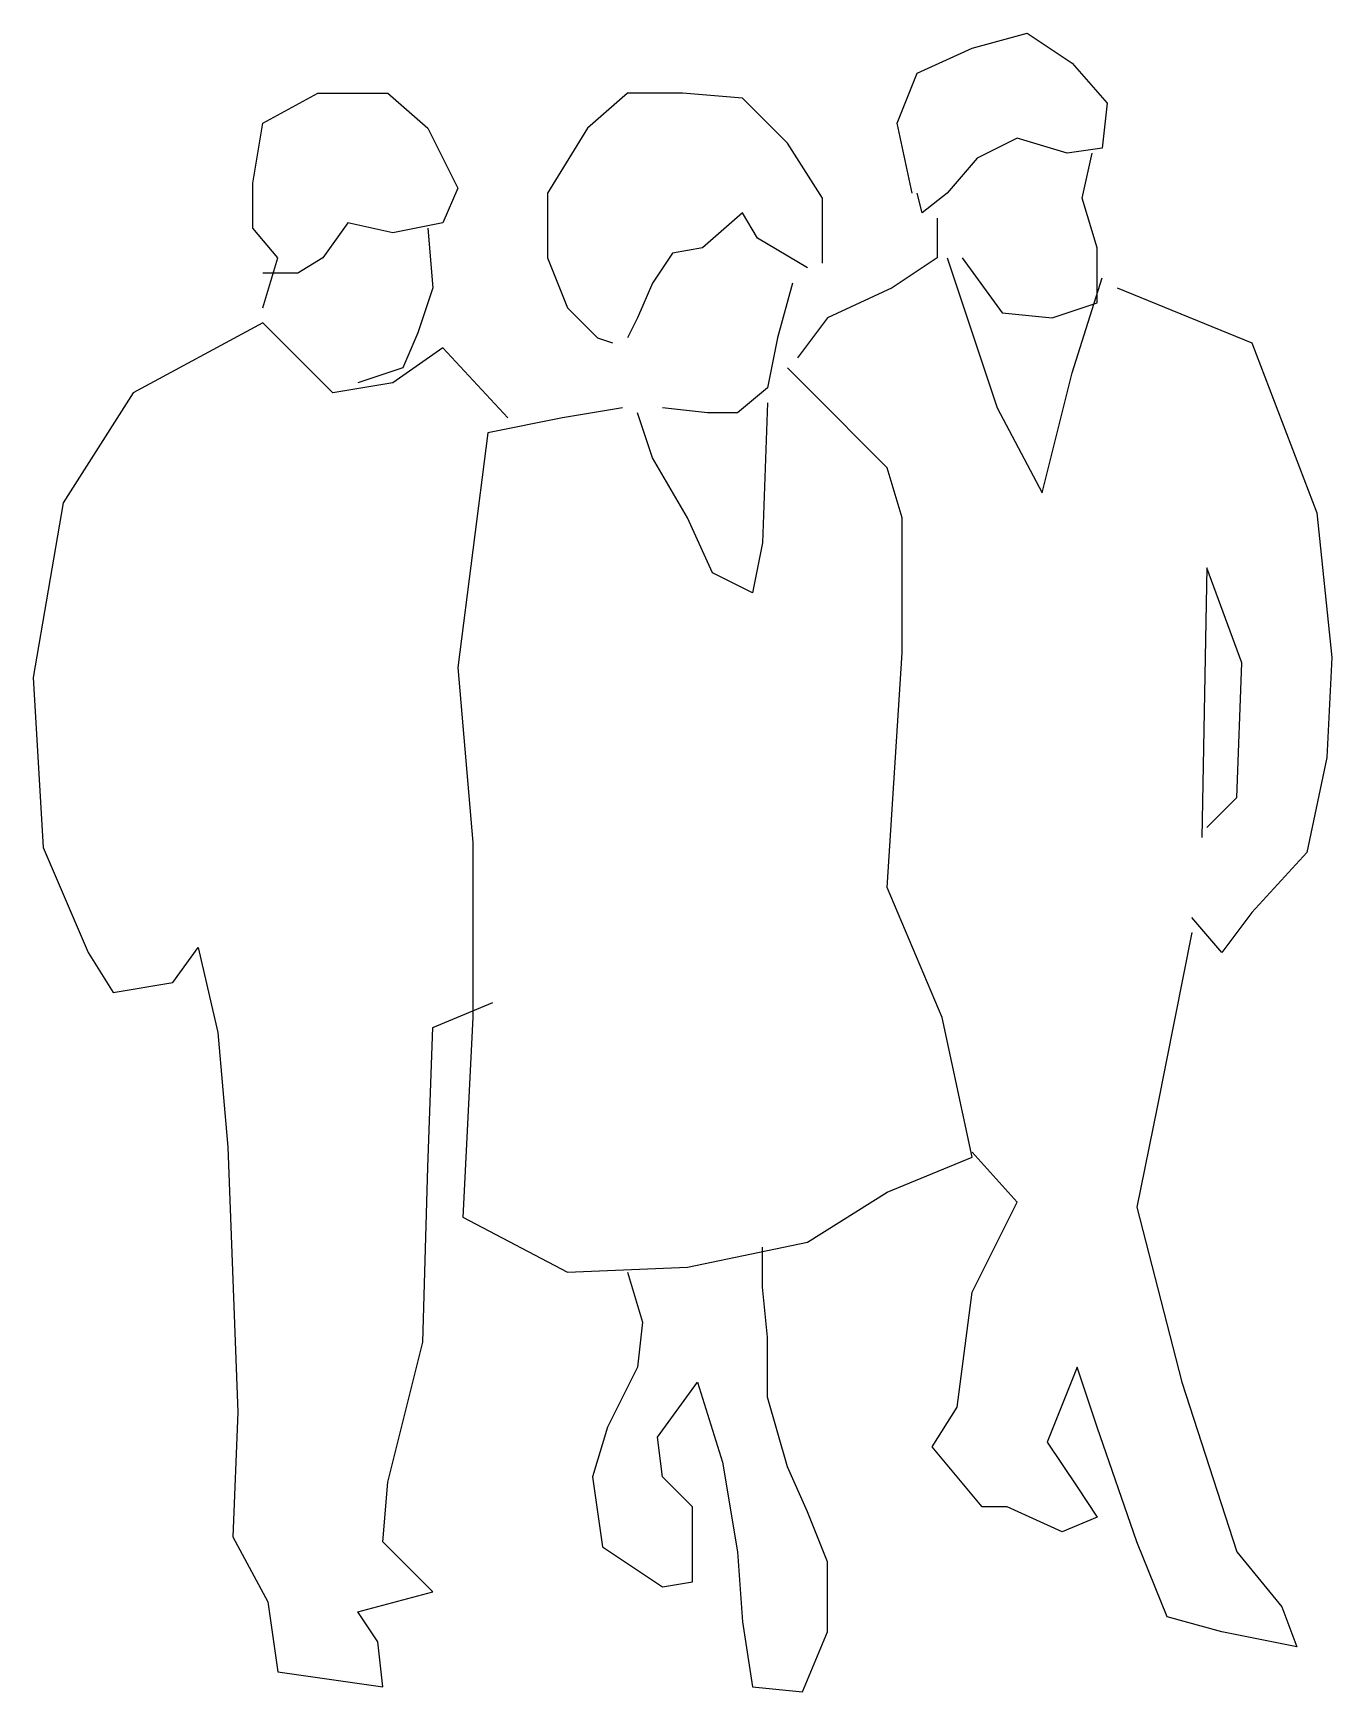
# Model space of a CAD drawing. Extents: x 69607 to 70973, y 21250 to 22993.
import ezdxf

# ---------------------------------------------------------------- set-up
doc = ezdxf.new("R2010")
doc.units = 0
doc.header["$LTSCALE"] = 1270
doc.header["$MEASUREMENT"] = 0
doc.layers.get('0').update_dxf_attribs({"linetype": 'CONTINUOUS'})

msp = doc.modelspace()

# ---------------------------------------------------------------- linework, layer by layer
at = {"linetype": 'CONTINUOUS'}
for p, q in [((70594.5, 22977.6), (70652.2, 22993.3)), ((70652.2, 22993.3), (70699.5, 22961.8)), ((70536.7, 22951.3), (70594.5, 22977.6)), ((70699.5, 22961.8), (70736.2, 22919.8)), ((70515.7, 22898.8), (70536.7, 22951.3)), ((69848.8, 22898.8), (69906.5, 22930.3)), ((69906.5, 22930.3), (69980, 22930.3)), ((69980, 22930.3), (70022.1, 22893.5)), ((70232.1, 22930.3), (70190.1, 22893.5)), ((70289.9, 22930.3), (70232.1, 22930.3)), ((70352.9, 22925), (70289.9, 22930.3)), ((70400.2, 22877.8), (70352.9, 22925)), ((70736.2, 22919.8), (70731, 22872.5)), ((69838.3, 22835.8), (69848.8, 22898.8)), ((70022.1, 22893.5), (70053.6, 22830.5)), ((70190.1, 22893.5), (70148.1, 22825.3)), ((70531.4, 22825.3), (70515.7, 22898.8)), ((70436.9, 22820), (70400.2, 22877.8)), ((70641.7, 22883), (70599.7, 22862)), ((70694.2, 22867.3), (70641.7, 22883)), ((70599.7, 22862), (70568.2, 22825.3)), ((70731, 22872.5), (70694.2, 22867.3)), ((70710, 22820), (70720.5, 22867.3)), ((69838.3, 22788.5), (69838.3, 22835.8)), ((70053.6, 22830.5), (70037.8, 22793.8)), ((70148.1, 22825.3), (70148.1, 22757)), ((70541.9, 22804.3), (70536.7, 22825.3)), ((70568.2, 22825.3), (70541.9, 22804.3)), ((70436.9, 22751.7), (70436.9, 22820)), ((70725.7, 22767.5), (70710, 22820)), ((69864.5, 22757), (69838.3, 22788.5)), ((69938, 22793.8), (69911.8, 22757)), ((69985.3, 22783.3), (69938, 22793.8)), ((70037.8, 22793.8), (69985.3, 22783.3)), ((70022.1, 22788.5), (70027.3, 22725.5)), ((70352.9, 22804.3), (70310.9, 22767.5)), ((70368.6, 22778), (70352.9, 22804.3)), ((70557.7, 22799), (70557.7, 22757)), ((70421.2, 22746.5), (70368.6, 22778)), ((69848.8, 22704.5), (69864.5, 22757)), ((69911.8, 22757), (69885.5, 22741.2)), ((70148.1, 22757), (70169.1, 22704.5)), ((70279.4, 22762.2), (70258.4, 22730.7)), ((70310.9, 22767.5), (70279.4, 22762.2)), ((70557.7, 22757), (70510.4, 22725.5)), ((70568.2, 22757), (70620.7, 22599.5)), ((70583.9, 22757), (70626, 22699.2)), ((70725.7, 22709.7), (70725.7, 22767.5)), ((69885.5, 22741.2), (69848.8, 22741.2)), ((70699.5, 22636.2), (70731, 22736)), ((70027.3, 22725.5), (70011.5, 22678.2)), ((70258.4, 22730.7), (70242.6, 22694)), ((70405.4, 22730.7), (70389.6, 22673)), ((70510.4, 22725.5), (70442.2, 22694)), ((70746.7, 22725.5), (70888.5, 22667.7)), ((70169.1, 22704.5), (70200.6, 22673)), ((70678.5, 22694), (70725.7, 22709.7)), ((69848.8, 22688.7), (69712.2, 22615.2)), ((69922.3, 22615.2), (69848.8, 22688.7)), ((70242.6, 22694), (70232.1, 22673)), ((70442.2, 22694), (70410.7, 22652)), ((70626, 22699.2), (70678.5, 22694)), ((70011.5, 22678.2), (69995.8, 22641.5)), ((70200.6, 22673), (70216.4, 22667.7)), ((70389.6, 22673), (70379.1, 22620.5)), ((70888.5, 22667.7), (70956.8, 22489.2)), ((70037.8, 22662.5), (69985.3, 22625.7)), ((70106.1, 22589), (70037.8, 22662.5)), ((69995.8, 22641.5), (69948.5, 22625.7)), ((70421.2, 22620.5), (70400.2, 22641.5)), ((70668, 22510.2), (70699.5, 22636.2)), ((69712.2, 22615.2), (69638.7, 22499.7)), ((69985.3, 22625.7), (69922.3, 22615.2)), ((70379.1, 22620.5), (70347.6, 22594.2)), ((70505.2, 22536.4), (70421.2, 22620.5)), ((70226.9, 22599.5), (70163.8, 22589)), ((70316.1, 22594.2), (70268.9, 22599.5)), ((70379.1, 22604.7), (70373.9, 22457.7)), ((70620.7, 22599.5), (70668, 22510.2)), ((70163.8, 22589), (70085.1, 22573.2)), ((70258.4, 22546.9), (70242.6, 22594.2)), ((70347.6, 22594.2), (70316.1, 22594.2)), ((70085.1, 22573.2), (70053.6, 22326.4)), ((70295.1, 22483.9), (70258.4, 22546.9)), ((70520.9, 22483.9), (70505.2, 22536.4)), ((69638.7, 22499.7), (69607.2, 22315.9)), ((70321.4, 22426.2), (70295.1, 22483.9)), ((70520.9, 22342.1), (70520.9, 22483.9)), ((70956.8, 22489.2), (70972.6, 22336.9)), ((70373.9, 22457.7), (70363.4, 22405.2)), ((70363.4, 22405.2), (70321.4, 22426.2)), ((70841.3, 22431.4), (70836, 22147.8)), ((70878, 22331.6), (70841.3, 22431.4)), ((70505.2, 22095.3), (70520.9, 22342.1)), ((70972.6, 22336.9), (70967.3, 22231.9)), ((70053.6, 22326.4), (70069.3, 22142.6)), ((70872.8, 22189.8), (70878, 22331.6)), ((69607.2, 22315.9), (69617.7, 22137.3)), ((70967.3, 22231.9), (70946.3, 22132.1)), ((70841.3, 22158.3), (70872.8, 22189.8)), ((70069.3, 22142.6), (70069.3, 21958.8)), ((69617.7, 22137.3), (69665, 22027.1)), ((70946.3, 22132.1), (70888.5, 22069.1)), ((70562.9, 21958.8), (70505.2, 22095.3)), ((70857, 22027.1), (70825.5, 22063.8)), ((70888.5, 22069.1), (70857, 22027.1)), ((70825.5, 22048.1), (70788.8, 21864.3)), ((69665, 22027.1), (69691.2, 21985)), ((69754.2, 21995.5), (69780.5, 22032.3)), ((69780.5, 22032.3), (69801.5, 21943)), ((69691.2, 21985), (69754.2, 21995.5)), ((70027.3, 21948.3), (70090.3, 21974.5)), ((70069.3, 21958.8), (70058.8, 21748.7)), ((70594.5, 21811.7), (70562.9, 21958.8)), ((69801.5, 21943), (69812, 21822.2)), ((70022.1, 21801.2), (70027.3, 21948.3)), ((70788.8, 21864.3), (70767.7, 21759.2)), ((69812, 21822.2), (69822.5, 21543.9)), ((70505.2, 21775), (70594.5, 21811.7)), ((70641.7, 21764.5), (70594.5, 21817)), ((70016.8, 21617.4), (70022.1, 21801.2)), ((70421.2, 21722.5), (70505.2, 21775)), ((70594.5, 21670), (70641.7, 21764.5)), ((70767.7, 21759.2), (70815, 21575.4)), ((70058.8, 21748.7), (70169.1, 21691)), ((70295.1, 21696.2), (70421.2, 21722.5)), ((70373.9, 21675.2), (70373.9, 21717.2)), ((70169.1, 21691), (70295.1, 21696.2)), ((70232.1, 21691), (70247.9, 21638.5)), ((70379.1, 21622.7), (70373.9, 21675.2)), ((70578.7, 21549.2), (70594.5, 21670)), ((70247.9, 21638.5), (70242.6, 21591.2)), ((70379.1, 21559.7), (70379.1, 21622.7)), ((69980, 21470.4), (70016.8, 21617.4)), ((70242.6, 21591.2), (70211.1, 21528.2)), ((70704.7, 21591.2), (70673.2, 21512.4)), ((70725.7, 21528.2), (70704.7, 21591.2)), ((70263.6, 21517.7), (70305.6, 21575.4)), ((70305.6, 21575.4), (70331.9, 21491.4)), ((70815, 21575.4), (70872.8, 21396.9)), ((70400.2, 21486.2), (70379.1, 21559.7)), ((70552.4, 21507.2), (70578.7, 21549.2)), ((69822.5, 21543.9), (69817.2, 21412.6)), ((70211.1, 21528.2), (70195.3, 21475.7)), ((70268.9, 21475.7), (70263.6, 21517.7)), ((70767.7, 21407.4), (70725.7, 21528.2)), ((70605, 21444.2), (70552.4, 21507.2)), ((70673.2, 21512.4), (70704.7, 21465.2)), ((70331.9, 21491.4), (70347.6, 21396.9)), ((70421.2, 21438.9), (70400.2, 21486.2)), ((69974.8, 21407.4), (69980, 21470.4)), ((70195.3, 21475.7), (70205.9, 21402.1)), ((70300.4, 21444.2), (70268.9, 21475.7)), ((70704.7, 21465.2), (70725.7, 21433.6)), ((70300.4, 21365.4), (70300.4, 21444.2)), ((70442.2, 21386.4), (70421.2, 21438.9)), ((70631.2, 21444.2), (70605, 21444.2)), ((70689, 21417.9), (70631.2, 21444.2)), ((70725.7, 21433.6), (70689, 21417.9)), ((69817.2, 21412.6), (69854, 21344.4)), ((70027.3, 21354.9), (69974.8, 21407.4)), ((70205.9, 21402.1), (70268.9, 21360.1)), ((70347.6, 21396.9), (70352.9, 21323.4)), ((70799.3, 21328.6), (70767.7, 21407.4)), ((70872.8, 21396.9), (70920, 21339.1)), ((70442.2, 21312.9), (70442.2, 21386.4)), ((70268.9, 21360.1), (70300.4, 21365.4)), ((69854, 21344.4), (69864.5, 21270.9)), ((69948.5, 21333.9), (70027.3, 21354.9)), ((69969.5, 21302.4), (69948.5, 21333.9)), ((70352.9, 21323.4), (70363.4, 21255.1)), ((70857, 21312.9), (70799.3, 21328.6)), ((70920, 21339.1), (70935.8, 21297.1)), ((70415.9, 21249.8), (70442.2, 21312.9)), ((70935.8, 21297.1), (70857, 21312.9)), ((69974.8, 21255.1), (69969.5, 21302.4)), ((69864.5, 21270.9), (69974.8, 21255.1)), ((70363.4, 21255.1), (70415.9, 21249.8))]:
    msp.add_line(p, q, dxfattribs=at)

doc.saveas('drawing.dxf')
